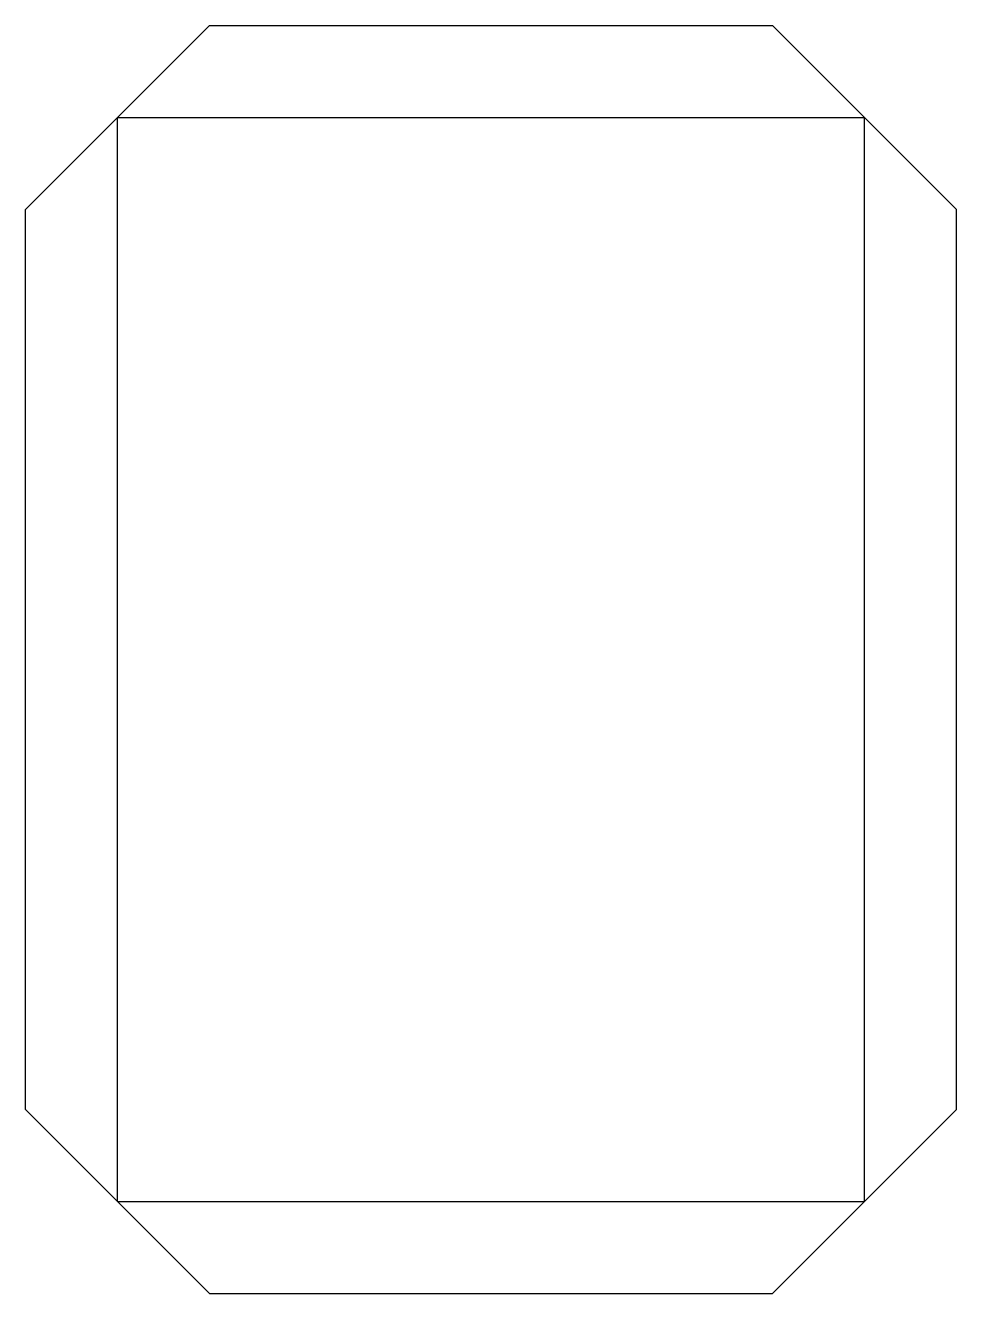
# Model space of a CAD drawing. Extents: x 0 to 152, y 498 to 705.
import ezdxf

# ---------------------------------------------------------------- set-up
doc = ezdxf.new("R2010")
doc.units = 0
doc.layers.add('CREASE', color=3, linetype='CONTINUOUS')
doc.layers.add('CUT', color=7, linetype='CONTINUOUS')

msp = doc.modelspace()

# ---------------------------------------------------------------- linework, layer by layer
at = {"layer": 'CREASE'}
for p, q in [((15, 513.4), (15, 690.2)), ((15, 690.2), (136.8, 690.2)), ((136.8, 513.4), (136.8, 690.2)), ((15, 513.4), (136.8, 513.4))]:
    msp.add_line(p, q, dxfattribs=at)
at = {"layer": 'CUT'}
for p, q in [((15, 690.2), (30, 705.2)), ((30, 705.2), (121.8, 705.2)), ((121.8, 705.2), (136.8, 690.2)), ((0, 675.2), (15, 690.2)), ((151.8, 675.2), (136.8, 690.2)), ((0, 528.4), (0, 675.2)), ((151.8, 528.4), (151.8, 675.2)), ((15, 513.4), (0, 528.4)), ((136.8, 513.4), (151.8, 528.4)), ((15, 513.4), (30, 498.4)), ((121.8, 498.4), (136.8, 513.4)), ((30, 498.4), (121.8, 498.4))]:
    msp.add_line(p, q, dxfattribs=at)

doc.saveas('drawing.dxf')
